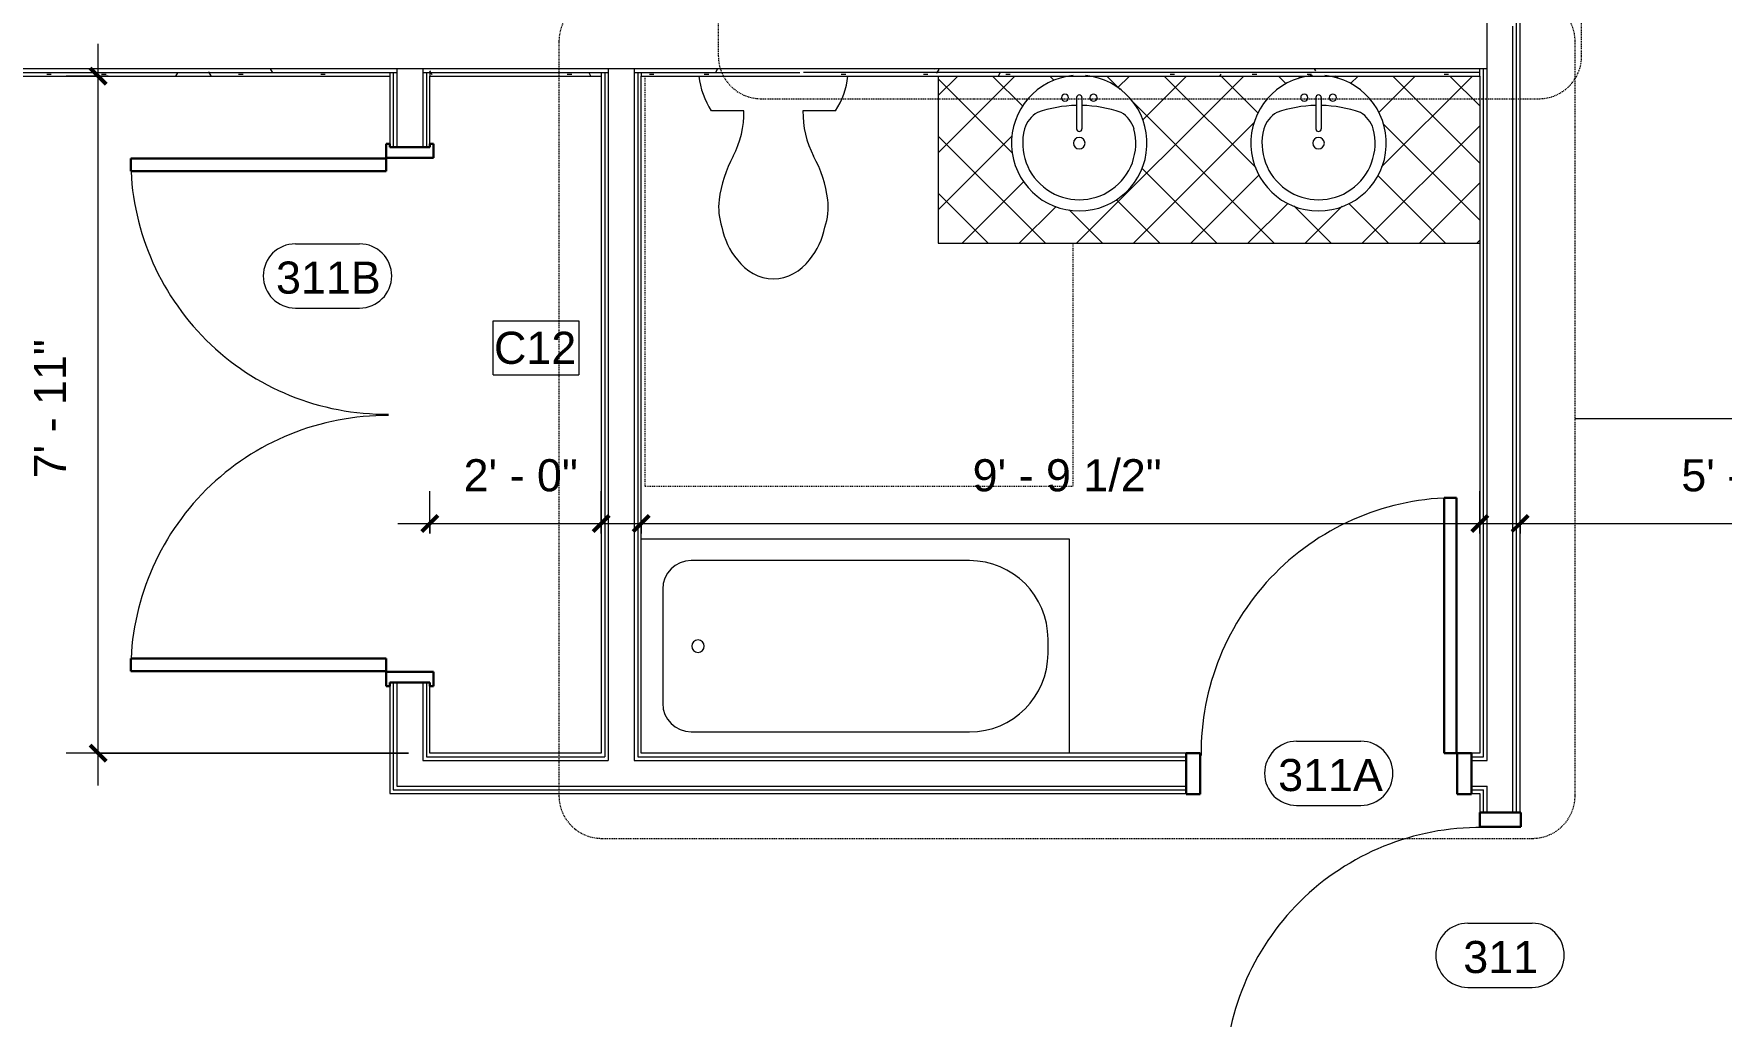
# Model space of a CAD drawing. Header units: inches. Extents: x -1176 to 1474, y -2632 to 978.
# Drawn here: x -858.1 to -621.6, y 463.2 to 600.9 of the extents above; entities that cross this region are included whole.
import ezdxf

# ---------------------------------------------------------------- set-up
doc = ezdxf.new("R2010")
doc.units = ezdxf.units.IN
doc.header["$MEASUREMENT"] = 0
doc.linetypes.add('Dash 1_8_', pattern=[0.25, 0.125, -0.125])
doc.linetypes.add('Dash Dot 3_16_', pattern=[0.3125, 0.1875, -0.0625, 0, -0.0625])
for name, color, linetype, lineweight in [('A-ANNO-DIMS', 211, 'Continuous', 9), ('A-ANNO-DIMS-48', 211, 'Continuous', 9), ('A-ANNO-KEYN', 231, 'Continuous', 9), ('A-ANNO-SYMB', 150, 'Continuous', 9), ('A-DOOR', 31, 'Continuous', 18), ('A-DOOR-FRAM', 31, 'Continuous', 30), ('A-DOOR-IDEN', 31, 'Continuous', 9), ('A-WALL', 113, 'Continuous', 18), ('A-WALL-PATT', 111, 'Continuous', 18), ('I-WALL', 2, 'Continuous', 18), ('P-SANR-FIXT', 6, 'Continuous', 9), ('Q-CASE', 31, 'Continuous', 9)]:
    doc.layers.add(name, color=color, linetype=linetype, lineweight=lineweight)
doc.styles.add('Arial', font='arial.ttf', dxfattribs={"height": 4.5})
doc.styles.add('Swis721 Lt BT', font='swissl.ttf', dxfattribs={"height": 4.5})
doc.dimstyles.new('OTJ_-_3_32__Linear__1_2__Tolerance', dxfattribs={"dimscale": 12, "dimtxt": 4.748918, "dimasz": 0.1875, "dimexe": 0.375, "dimexo": 0.25, "dimgap": 0.25, "dimtad": 1, "dimdec": 1, "dimrnd": 0.5, "dimzin": 3, "dimdsep": 46, "dimlunit": 4, "dimtxsty": 'Swis721 Lt BT', "dimblk1": 'OBLIQUE', "dimblk2": 'OBLIQUE', "dimsah": 1, "dimcen": 0.09, "dimdle": 0.375, "dimazin": 0, "dimtfac": 1, "dimtdec": 4, "dimtix": 1, "dimtmove": 0, "dimatfit": 3, "dimfxl": 1, "dimtvp": 1, "dimfrac": 2, "dimtolj": 1, "dimtzin": 0, "dimarcsym": 2})
pattern_1 = [(0, (0, 0), (15.36, 3.84), [0.634, -10.886, 0.634, -10.886, -61.44]), (0, (0, 0), (15.36, 3.84), [-23.04, 0.634, -22.406, 0.634, -10.886, -26.88]), (0, (0, 0), (15.36, 3.84), [-57.6, 0.634, -7.046, 0.634, -18.566]), (120, (5.76, 1.92), (-11.005538, 11.38215), [0.634, -10.886, 0.634, -10.886, -61.44]), (120, (5.76, 1.92), (-11.005538, 11.38215), [-23.04, 0.634, -22.406, 0.634, -10.886, -26.88]), (120, (5.76, 1.92), (-11.005538, 11.38215), [-57.6, 0.634, -7.046, 0.634, -18.566]), (240, (7.68, 9.6), (-4.354462, -15.22215), [0.634, -10.886, 0.634, -10.886, -61.44]), (240, (7.68, 9.6), (-4.354462, -15.22215), [-23.04, 0.634, -22.406, 0.634, -10.886, -26.88]), (240, (7.68, 9.6), (-4.354462, -15.22215), [-57.6, 0.634, -7.046, 0.634, -18.566])]

# ---------------------------------------------------------------- blocks, each defined once
blk = doc.blocks.new('C-Counter Top - ADJ HEIGHT-6997157-3rd Floor Construction')
at = {"layer": 'Q-CASE'}
h = blk.add_hatch(dxfattribs=at)
h.set_pattern_fill('FP_3', color=256, style=0, pattern_type=2)
h.set_pattern_definition([(45, (684.089, -596.529), (-4.006467, 4.006467), []), (135, (684.089, -596.529), (-4.006467, -4.006467), [])])
h.paths.add_polyline_path([(-47.26, -25), (28.64, -25), (28.64, -1.56), (6.88, -1.56), (8.13, -1.7), (10.14, -2.41), (11.94, -3.54), (13.45, -5.04), (14.58, -6.84), (15.28, -8.85), (15.52, -10.97), (15.28, -13.08), (14.58, -15.09), (13.45, -16.89), (11.94, -18.39), (10.14, -19.53), (8.13, -20.23), (6.02, -20.47), (3.91, -20.23), (1.9, -19.53), (0.1, -18.39), (-1.41, -16.89), (-2.54, -15.09), (-3.24, -13.08), (-3.48, -10.97), (-3.24, -8.85), (-2.54, -6.84), (-1.41, -5.04), (0.1, -3.54), (1.9, -2.41), (3.91, -1.7), (5.16, -1.56), (-26.65, -1.56), (-25.4, -1.7), (-23.39, -2.41), (-21.59, -3.54), (-20.08, -5.04), (-18.95, -6.84), (-18.25, -8.85), (-18.01, -10.97), (-18.25, -13.08), (-18.95, -15.09), (-20.08, -16.89), (-21.59, -18.39), (-23.39, -19.53), (-25.4, -20.23), (-27.51, -20.47), (-29.62, -20.23), (-31.63, -19.53), (-33.43, -18.39), (-34.94, -16.89), (-36.07, -15.09), (-36.77, -13.08), (-37.01, -10.97), (-36.77, -8.85), (-36.07, -6.84), (-34.94, -5.04), (-33.43, -3.54), (-31.63, -2.41), (-29.62, -1.7), (-28.37, -1.56), (-47.26, -1.56), (-47.26, -17.14)], flags=0)
for p, q in [((-47.26, -1.56), (-47.26, -25)), ((-47.26, -25), (28.64, -25))]:
    blk.add_line(p, q, dxfattribs=at)
blk = doc.blocks.new('Sink Vanity-Round - 19_ x 19_-6996918-3rd Floor Construction')
at = {"layer": 'P-SANR-FIXT'}
for p, q in [((3.43, -9.73), (3.43, -5.36)), ((4.18, -9.73), (4.18, -5.36))]:
    blk.add_line(p, q, dxfattribs=at)
for centre, radius, start, end in [((3.81, -3.35), 9.5, 90, 264.7949), ((3.81, -3.35), 9.5, 275.2051, 90), ((3.81, -3.35), 7.93, 345.3071, 194.6929), ((3.81, -3.35), 0.812, 0, 180), ((3.81, -3.35), 0.812, 180, 0), ((0.05, -4.11), 4.12, 197.8096, 239.2073), ((3.81, -5.36), 0.375, 0, 180), ((7.56, -4.11), 4.12, 300.7927, 342.1904), ((3.81, 9.17), 17.81, 250.7914, 268.7933), ((1.81, -9.73), 0.5, 0, 180), ((3.81, 9.17), 17.81, 271.2067, 289.2086), ((5.81, -9.73), 0.5, 0, 180), ((1.81, -9.73), 0.5, 180, 0), ((3.81, -9.73), 0.375, 180, 0), ((5.81, -9.73), 0.5, 180, 0)]:
    blk.add_arc(centre, radius, start, end, dxfattribs=at)
blk = doc.blocks.new('Sink Vanity-Round - 19_ x 19_-V7-3rd Floor Construction')
at = {"layer": 'P-SANR-FIXT'}
for p, q in [((3.43, 9.73), (3.43, 5.36)), ((4.18, 9.73), (4.18, 5.36))]:
    blk.add_line(p, q, dxfattribs=at)
for centre, radius, start, end in [((3.81, 3.35), 9.5, 95.2051, 270), ((3.81, 3.35), 9.5, 270, 84.7949), ((1.81, 9.73), 0.5, 360, 180), ((1.81, 9.73), 0.5, 180, 360), ((3.81, 9.73), 0.375, 360, 180), ((5.81, 9.73), 0.5, 0, 180), ((5.81, 9.73), 0.5, 180, 360), ((0.05, 4.11), 4.12, 120.7927, 162.1904), ((3.81, -9.17), 17.81, 91.2067, 109.2086), ((3.81, -9.17), 17.81, 70.7914, 88.7933), ((7.56, 4.11), 4.12, 17.8096, 59.2073), ((3.81, 3.35), 7.93, 165.3071, 14.6929), ((3.81, 5.36), 0.375, 180, 360), ((3.81, 3.35), 0.812, 360, 180), ((3.81, 3.35), 0.813, 180, 360)]:
    blk.add_arc(centre, radius, start, end, dxfattribs=at)
blk = doc.blocks.new('Single Flush - D2 3_ X 8_-8252890-3rd Floor Construction')
at = {"layer": 'A-DOOR', "lineweight": 30}
for p, q in [((16.15625, 38.625), (16.15625, 2.8125)), ((17.90625, 38.625), (16.15625, 38.625)), ((17.90625, 2.8125), (17.90625, 38.625)), ((16.15625, 2.8125), (17.90625, 2.8125))]:
    blk.add_line(p, q, dxfattribs=at)
at = {"layer": 'A-DOOR', "lineweight": 9}
blk.add_arc((17.90625, 2.8125), 35.8125, 90, 180.5, dxfattribs=at)
at = {"layer": 'A-DOOR-FRAM'}
for p, q in [((-20, -2.9375), (-20, 2.8125)), ((-20, 2.8125), (-18, 2.8125)), ((-18, -2.9375), (-18, 2.8125)), ((18.000004, -2.9375), (18.000004, 2.8125)), ((18.000004, 2.8125), (20.000004, 2.8125)), ((20.000004, -2.9375), (20.000004, 2.8125)), ((-20, -2.9375), (-18, -2.9375)), ((18.000004, -2.9375), (20.000004, -2.9375))]:
    blk.add_line(p, q, dxfattribs=at)
blk = doc.blocks.new('Single Flush - D1 3_ X 8_-8250001-3rd Floor Construction')
at = {"layer": 'A-DOOR', "lineweight": 30}
for p, q in [((16.15625, -2.8125), (17.90625, -2.8125)), ((16.15625, -38.625), (16.15625, -2.8125)), ((17.90625, -2.8125), (17.90625, -38.625)), ((17.90625, -38.625), (16.15625, -38.625))]:
    blk.add_line(p, q, dxfattribs=at)
at = {"layer": 'A-DOOR', "lineweight": 9}
blk.add_arc((17.90625, -2.8125), 35.8125, 179.5, 270, dxfattribs=at)
at = {"layer": 'A-DOOR-FRAM'}
for p, q in [((-20, 2.9375), (-20, -2.8125)), ((-20, 2.9375), (-18, 2.9375)), ((-18, 2.9375), (-18, -2.8125)), ((18.000004, 2.9375), (18.000004, -2.8125)), ((18.000004, 2.9375), (20.000004, 2.9375)), ((20.000004, 2.9375), (20.000004, -2.8125)), ((-20, -2.8125), (-18, -2.8125)), ((18.000004, -2.8125), (20.000004, -2.8125))]:
    blk.add_line(p, q, dxfattribs=at)
blk = doc.blocks.new('Tub-Rectangular-3D - Tub-Rectangular-3D-6996945-3rd Floor Construction')
at = {"layer": 'P-SANR-FIXT'}
for p, q in [((16.28, 32.81), (-43.72, 32.81)), ((16.28, 2.81), (16.28, 32.81)), ((2.28, 29.81), (-36.72, 29.81)), ((-40.72, 25.81), (-40.72, 9.81)), ((13.28, 16.81), (13.28, 18.81)), ((-36.72, 5.81), (2.28, 5.81))]:
    blk.add_line(p, q, dxfattribs=at)
for centre, radius, start, end in [((-36.72, 25.81), 4, 90, 180), ((2.28, 18.81), 11, 360, 90), ((-35.77, 17.81), 0.875, 90, 270), ((-35.77, 17.81), 0.875, 270, 90), ((2.28, 16.81), 11, 270, 0), ((-36.72, 9.81), 4, 180, 270)]:
    blk.add_arc(centre, radius, start, end, dxfattribs=at)
blk = doc.blocks.new('P-Toilet-Floor-3D - Floor Mount-7330914-3rd Floor Construction')
at = {"layer": 'P-SANR-FIXT', "linetype": 'Dash 1_8_'}
for p, q in [((18, 60.94), (-42, 60.94)), ((-42, 60.94), (-42, 26.88)), ((18, 3.44), (18, 60.94))]:
    blk.add_line(p, q, dxfattribs=at)
at = {"layer": 'P-SANR-FIXT'}
for p, q in [((-8.7, 8.31), (-4.13, 8.31)), ((4.13, 8.31), (8.7, 8.31))]:
    blk.add_line(p, q, dxfattribs=at)
for centre, radius, start, end in [((0.18, 25.42), 6.45, 91.5969, 144.1622), ((-0.18, 25.42), 6.45, 35.8378, 88.4031), ((2.68, 22.72), 10.08, 140.0681, 169.0843), ((-2.68, 22.72), 10.08, 10.9157, 39.9319), ((0.88, 21.86), 8.56, 161.1064, 187.2133), ((-0.88, 21.86), 8.56, 352.7867, 18.8936), ((9.41, 22.94), 17.16, 187.2133, 208.7603), ((-9.41, 22.94), 17.16, 331.2397, 352.7867), ((-17.85, 8.46), 13.72, 359.3911, 27.0003), ((17.85, 8.46), 13.72, 152.9997, 180.6089), ((0.69, 2.25), 11.19, 147.1473, 173.86), ((-0.69, 2.25), 11.19, 6.14, 32.8527)]:
    blk.add_arc(centre, radius, start, end, dxfattribs=at)
blk = doc.blocks.new('Double Flush - D3 6_ X 8_-7086739-3rd Floor Construction')
at = {"layer": 'A-DOOR', "lineweight": 30}
for p, q in [((-35.90625, 39.125), (-34.15625, 39.125)), ((-35.90625, 3.3125), (-35.90625, 39.125)), ((-34.15625, 39.125), (-34.15625, 3.3125)), ((34.15625, 39.125), (34.15625, 3.3125)), ((35.90625, 39.125), (34.15625, 39.125)), ((35.90625, 3.3125), (35.90625, 39.125)), ((-34.15625, 3.3125), (-35.90625, 3.3125)), ((34.15625, 3.3125), (35.90625, 3.3125))]:
    blk.add_line(p, q, dxfattribs=at)
at = {"layer": 'A-DOOR', "lineweight": 9}
for centre, start, end in [((-35.90625, 3.3125), 359.5, 90), ((35.90625, 3.3125), 90, 180.5)]:
    blk.add_arc(centre, 35.8125, start, end, dxfattribs=at)
at = {"layer": 'A-DOOR-FRAM'}
for p, q in [((-38, 3.3125), (-36, 3.3125)), ((-38, 3.3125), (-38, 2.8125)), ((-38, 2.8125), (-37.5, 2.8125)), ((-37.5, -2.8125), (-37.5, 2.8125)), ((-36, -3.3125), (-36, 3.3125)), ((36.000004, -3.3125), (36.000004, 3.3125)), ((36.000004, 3.3125), (38.000004, 3.3125)), ((37.500004, 2.8125), (38.000004, 2.8125)), ((37.500004, -2.8125), (37.500004, 2.8125)), ((38.000004, 3.3125), (38.000004, 2.8125)), ((-38, -2.8125), (-37.5, -2.8125)), ((-38, -3.3125), (-38, -2.8125)), ((-38, -3.3125), (-36, -3.3125)), ((36.000004, -3.3125), (38.000004, -3.3125)), ((37.500004, -2.8125), (38.000004, -2.8125)), ((38.000004, -3.3125), (38.000004, -2.8125))]:
    blk.add_line(p, q, dxfattribs=at)
blk = doc.blocks.new('Door Tag - Door Tag-41184-3rd Floor Construction')
at = {"layer": 'A-DOOR-IDEN'}
for p, q in [((-0.09375, 0.09375), (0.09375, 0.09375)), ((-0.09375, -0.09375), (0.09375, -0.09375))]:
    blk.add_line(p, q, dxfattribs=at)
for centre, start, end in [((-0.09375, 0), 90, 270), ((0.09375, 0), 270, 90)]:
    blk.add_arc(centre, 0.09375, start, end, dxfattribs=at)
blk = doc.blocks.new('DIMBLOCK45-3rd Floor Construction')
at = {"layer": 'A-ANNO-DIMS-48'}
for p, q in [((-802.6, 530.86), (-802.6, 536.77)), ((-778.6, 530.86), (-778.6, 536.77)), ((-807.1, 532.27), (-774.1, 532.27)), ((-802.6, 532.27), (-802.6, 530.86)), ((-778.6, 532.27), (-778.6, 530.86))]:
    blk.add_line(p, q, dxfattribs=at)
at = {"layer": 'A-ANNO-DIMS-48', "lineweight": 50}
for p, q in [((-802.6, 532.27), (-803.73, 531.14)), ((-802.6, 532.27), (-801.48, 533.39)), ((-778.6, 532.27), (-779.73, 531.14)), ((-778.6, 532.27), (-777.48, 533.39))]:
    blk.add_line(p, q, dxfattribs=at)
at = {"layer": 'A-ANNO-DIMS-48', "color": 0, "insert": (-797.88, 541.27), "char_height": 4.5, "width": 17.4579, "attachment_point": 1, "line_spacing_factor": 1.005062, "style": 'Swis721 Lt BT'}
blk.add_mtext('2\' - 0"', dxfattribs=at)
blk = doc.blocks.new('_Oblique')
at = {"color": 0, "linetype": 'ByBlock', "lineweight": -2}
blk.add_line((-0.5, -0.5), (0.5, 0.5), dxfattribs=at)
blk = doc.blocks.new('DIMBLOCK46-3rd Floor Construction')
at = {"layer": 'A-ANNO-DIMS-48'}
for p, q in [((-772.98, 530.86), (-772.98, 536.77)), ((-655.45, 530.86), (-655.45, 536.77)), ((-777.48, 532.27), (-650.95, 532.27)), ((-772.98, 532.27), (-772.98, 530.86)), ((-655.45, 532.27), (-655.45, 530.86))]:
    blk.add_line(p, q, dxfattribs=at)
at = {"layer": 'A-ANNO-DIMS-48', "lineweight": 50}
for p, q in [((-772.98, 532.27), (-774.1, 531.14)), ((-772.98, 532.27), (-771.85, 533.39)), ((-655.45, 532.27), (-656.57, 531.14)), ((-655.45, 532.27), (-654.32, 533.39))]:
    blk.add_line(p, q, dxfattribs=at)
at = {"layer": 'A-ANNO-DIMS-48', "color": 0, "insert": (-726.54, 541.27), "char_height": 4.5, "width": 29.579, "attachment_point": 1, "line_spacing_factor": 1.005062, "style": 'Swis721 Lt BT'}
blk.add_mtext('9\' - 9 1/2"', dxfattribs=at)
blk = doc.blocks.new('DIMBLOCK47-3rd Floor Construction')
at = {"layer": 'A-ANNO-DIMS-48'}
for p, q in [((-649.82, 530.86), (-649.82, 536.77)), ((-590.07, 530.86), (-590.07, 536.77)), ((-654.32, 532.27), (-585.57, 532.27)), ((-649.82, 532.27), (-649.82, 530.86)), ((-590.07, 532.27), (-590.07, 530.86))]:
    blk.add_line(p, q, dxfattribs=at)
at = {"layer": 'A-ANNO-DIMS-48', "lineweight": 50}
for p, q in [((-649.82, 532.27), (-650.95, 531.14)), ((-649.82, 532.27), (-648.7, 533.39)), ((-590.07, 532.27), (-591.2, 531.14)), ((-590.07, 532.27), (-588.95, 533.39))]:
    blk.add_line(p, q, dxfattribs=at)
at = {"layer": 'A-ANNO-DIMS-48', "color": 0, "insert": (-627.22, 541.27), "char_height": 4.5, "width": 17.4579, "attachment_point": 1, "line_spacing_factor": 1.005062, "style": 'Swis721 Lt BT'}
blk.add_mtext('5\' - 0"', dxfattribs=at)
blk = doc.blocks.new('DIMBLOCK48-3rd Floor Construction')
at = {"layer": 'A-ANNO-DIMS-48'}
for p, q in [((-849.08, 495.56), (-849.08, 599.47)), ((-847.67, 594.97), (-853.58, 594.97)), ((-849.08, 594.97), (-847.67, 594.97)), ((-805.6, 500.06), (-853.58, 500.06)), ((-849.08, 500.06), (-805.6, 500.06))]:
    blk.add_line(p, q, dxfattribs=at)
at = {"layer": 'A-ANNO-DIMS-48', "lineweight": 50}
for p, q in [((-849.08, 594.97), (-850.21, 596.09)), ((-849.08, 594.97), (-847.96, 593.84)), ((-849.08, 500.06), (-850.21, 501.19)), ((-849.08, 500.06), (-847.96, 498.94))]:
    blk.add_line(p, q, dxfattribs=at)
at = {"layer": 'A-ANNO-DIMS-48', "color": 0, "insert": (-858.09, 538.58), "char_height": 4.5, "width": 21.438, "attachment_point": 1, "rotation": 90, "line_spacing_factor": 1.005062, "style": 'Swis721 Lt BT'}
blk.add_mtext('7\' - 11"', dxfattribs=at)
blk = doc.blocks.new('Keynote Tag - Keynote Number - Boxed-135510-3rd Floor Construction')
at = {"layer": 'A-ANNO-KEYN'}
for p, q in [((-0.125, -0.0792), (-0.125, 0.0781)), ((-0.125, 0.0781), (0.125, 0.0781)), ((0.125, 0.0781), (0.125, -0.0792)), ((-0.125, -0.0792), (0.125, -0.0792))]:
    blk.add_line(p, q, dxfattribs=at)

msp = doc.modelspace()

# ---------------------------------------------------------------- hatches: boundary and pattern name
at = {"layer": 'A-WALL-PATT', "lineweight": 9}
h = msp.add_hatch(dxfattribs=at)
h.set_pattern_fill('FP_1', color=256, style=0, pattern_type=2)
h.set_pattern_definition(pattern_1)
h.paths.add_polyline_path([(-779.98, 595.47), (-777.6, 595.47), (-777.6, 595.97), (-803.6, 595.97), (-803.6, 595.47), (-798.67, 595.47)], flags=0)
h.paths.add_polyline_path([(-751.26, 595.47), (-750.76, 595.47), (-750.76, 595.97), (-773.98, 595.97), (-773.98, 595.47), (-761.29, 595.47)], flags=0)
h.paths.add_polyline_path([(-808.23, 595.47), (-807.23, 595.47), (-807.23, 595.97), (-1015.06, 595.97), (-1015.06, 595.47), (-836.05, 595.47)], flags=0)
h = msp.add_hatch(dxfattribs=at)
h.set_pattern_fill('FP_1', color=256, style=0, pattern_type=2)
h.set_pattern_definition(pattern_1)
h.paths.add_polyline_path([(-798.67, 594.97), (-778.6, 594.97), (-778.6, 595.47), (-802.6, 595.47), (-802.6, 594.97)], flags=0)
h.paths.add_polyline_path([(-910.81, 594.97), (-808.23, 594.97), (-808.23, 595.47), (-1015.06, 595.47), (-1015.06, 594.97), (-985.57, 594.97)], flags=0)
h.paths.add_polyline_path([(-750.76, 594.97), (-750.26, 594.97), (-750.26, 595.47), (-772.98, 595.47), (-772.98, 594.97), (-751.26, 594.97)], flags=0)
h = msp.add_hatch(dxfattribs=at)
h.set_pattern_fill('FP_1', color=256, style=0, pattern_type=2)
h.set_pattern_definition(pattern_1)
h.paths.add_polyline_path([(-655.45, 595.47), (-655.45, 595.97), (-750.76, 595.97), (-750.76, 595.47), (-667.84, 595.47)], flags=0)
h = msp.add_hatch(dxfattribs=at)
h.set_pattern_fill('FP_1', color=256, style=0, pattern_type=2)
h.set_pattern_definition(pattern_1)
h.paths.add_polyline_path([(-655.45, 594.97), (-655.45, 595.47), (-750.26, 595.47), (-750.26, 594.97), (-667.84, 594.97)], flags=0)

# ---------------------------------------------------------------- linework, layer by layer
at = {"layer": 'A-ANNO-SYMB', "linetype": 'Dash Dot 3_16_'}
for p, q in [((-762.18, 727.91), (-762.18, 597.78)), ((-641.19, 597.78), (-641.19, 727.91)), ((-784.52, 599.82), (-784.52, 494.13)), ((-642.1, 494.13), (-642.1, 599.82)), ((-756.18, 591.78), (-647.19, 591.78)), ((-778.52, 488.13), (-648.1, 488.13))]:
    msp.add_line(p, q, dxfattribs=at)
at = {"layer": 'A-ANNO-SYMB'}
msp.add_line((-642.1, 546.97), (-613.3, 546.97), dxfattribs=at)
at = {"layer": 'A-ANNO-SYMB', "linetype": 'Dash Dot 3_16_'}
for centre, start, end in [((-778.52, 599.82), 90, 180), ((-648.1, 599.82), 0, 90), ((-756.18, 597.78), 180, 270), ((-647.19, 597.78), 270, 0), ((-778.52, 494.13), 180, 270), ((-648.1, 494.13), 270, 0)]:
    msp.add_arc(centre, 6, start, end, dxfattribs=at)
at = {"layer": 'A-WALL'}
for p, q in [((-654.45, 499.06), (-654.45, 668.4)), ((-650.32, 491.75), (-650.32, 654.4)), ((-650.82, 491.75), (-650.82, 601.97)), ((-654.45, 595.97), (-1015.06, 595.97)), ((-1015.06, 595.47), (-807.23, 595.47)), ((-808.23, 595.47), (-808.23, 594.97)), ((-807.73, 595.47), (-807.73, 584.98)), ((-807.23, 595.97), (-807.23, 584.98)), ((-803.6, 595.97), (-803.6, 584.98)), ((-803.6, 595.47), (-777.6, 595.47)), ((-803.1, 595.47), (-803.1, 584.98)), ((-802.6, 595.47), (-802.6, 594.97)), ((-778.6, 595.47), (-778.6, 594.97)), ((-778.1, 595.47), (-778.1, 499.56)), ((-777.6, 595.97), (-777.6, 499.06)), ((-773.98, 595.97), (-773.98, 499.06)), ((-773.98, 595.47), (-750.76, 595.47)), ((-773.48, 595.47), (-773.48, 499.56)), ((-772.98, 595.47), (-772.98, 594.97)), ((-655.45, 595.47), (-750.26, 595.47)), ((-655.45, 594.97), (-655.45, 595.97)), ((-654.95, 499.56), (-654.95, 595.97)), ((-807.73, 509.98), (-807.73, 494.94)), ((-807.23, 509.98), (-807.23, 495.44)), ((-803.6, 509.98), (-803.6, 499.06)), ((-803.1, 509.98), (-803.1, 499.56)), ((-803.6, 499.06), (-777.6, 499.06)), ((-803.1, 499.56), (-778.1, 499.56)), ((-773.98, 499.06), (-696.63, 499.06)), ((-773.48, 499.56), (-696.63, 499.56)), ((-656.63, 499.56), (-654.95, 499.56)), ((-656.63, 499.06), (-654.45, 499.06)), ((-807.73, 494.94), (-696.63, 494.94)), ((-807.23, 495.44), (-696.63, 495.44)), ((-656.63, 495.44), (-654.45, 495.44)), ((-656.63, 494.94), (-654.95, 494.94)), ((-654.95, 491.75), (-654.95, 494.94)), ((-654.45, 491.75), (-654.45, 495.44))]:
    msp.add_line(p, q, dxfattribs=at)
at = {"layer": 'I-WALL'}
for p, q in [((-649.82, 491.75), (-649.82, 653.9)), ((-1015.06, 594.97), (-808.23, 594.97)), ((-808.23, 594.97), (-808.23, 584.98)), ((-802.6, 594.97), (-778.6, 594.97)), ((-802.6, 584.98), (-802.6, 594.97)), ((-778.6, 594.97), (-778.6, 500.06)), ((-772.98, 594.97), (-655.45, 594.97)), ((-772.98, 500.06), (-772.98, 594.97)), ((-655.45, 594.97), (-655.45, 500.06)), ((-808.23, 584.98), (-802.6, 584.98)), ((-802.6, 509.98), (-808.23, 509.98)), ((-808.23, 509.98), (-808.23, 494.44)), ((-802.6, 500.06), (-802.6, 509.98)), ((-778.6, 500.06), (-802.6, 500.06)), ((-696.63, 500.06), (-772.98, 500.06)), ((-696.63, 494.44), (-696.63, 500.06)), ((-655.45, 500.06), (-656.63, 500.06)), ((-656.63, 500.06), (-656.63, 494.44)), ((-808.23, 494.44), (-696.63, 494.44)), ((-656.63, 494.44), (-655.45, 494.44)), ((-655.45, 494.44), (-655.45, 491.75)), ((-655.45, 491.75), (-649.82, 491.75))]:
    msp.add_line(p, q, dxfattribs=at)

# ---------------------------------------------------------------- block references
at = {"layer": 'A-ANNO-KEYN', "xscale": 47.99999999999997, "yscale": 47.99999999999997, "zscale": 47.99999999999997}
msp.add_blockref('Keynote Tag - Keynote Number - Boxed-135510-3rd Floor Construction', (-787.72, 556.91), dxfattribs=at)
at = {"layer": 'A-DOOR'}
for name, p, rotation in [('Double Flush - D3 6_ X 8_-7086739-3rd Floor Construction', (-805.41, 547.48), 89.9999999999999), ('Single Flush - D1 3_ X 8_-8250001-3rd Floor Construction', (-652.63, 471.75), 269.9999999999999)]:
    msp.add_blockref(name, p, dxfattribs=dict(at, rotation=rotation))
msp.add_blockref('Single Flush - D2 3_ X 8_-8252890-3rd Floor Construction', (-676.63, 497.25), dxfattribs=at)
at = {"layer": 'A-DOOR-IDEN', "xscale": 47.99999999999997, "yscale": 47.99999999999997, "zscale": 47.99999999999997}
for p in [(-816.96, 566.95), (-676.63, 497.25), (-652.63, 471.75)]:
    msp.add_blockref('Door Tag - Door Tag-41184-3rd Floor Construction', p, dxfattribs=at)
at = {"layer": 'P-SANR-FIXT', "rotation": 180}
for name, p in [('P-Toilet-Floor-3D - Floor Mount-7330914-3rd Floor Construction', (-754.46, 598.41)), ('Sink Vanity-Round - 19_ x 19_-6996918-3rd Floor Construction', (-707.79, 582.21))]:
    msp.add_blockref(name, p, dxfattribs=at)
at = {"layer": 'P-SANR-FIXT'}
for name, p in [('Sink Vanity-Round - 19_ x 19_-V7-3rd Floor Construction', (-681.87, 582.21)), ('Tub-Rectangular-3D - Tub-Rectangular-3D-6996945-3rd Floor Construction', (-729.25, 497.25))]:
    msp.add_blockref(name, p, dxfattribs=at)
at = {"layer": 'Q-CASE'}
msp.add_blockref('C-Counter Top - ADJ HEIGHT-6997157-3rd Floor Construction', (-684.09, 596.53), dxfattribs=at)

# ---------------------------------------------------------------- texts
at = {"layer": 'A-ANNO-KEYN', "insert": (-793.62, 559.13), "char_height": 4.5, "width": 14.0895, "attachment_point": 1, "style": 'Arial'}
msp.add_mtext('C12', dxfattribs=at)
at = {"layer": 'A-DOOR-IDEN', "char_height": 4.5, "attachment_point": 1, "style": 'Swis721 Lt BT'}
for s, insert, width in [('311B', (-824.17, 568.97), 17.271), ('311A', (-683.72, 499.26), 16.968), ('311', (-657.78, 473.76), 12.2715)]:
    msp.add_mtext(s, dxfattribs=dict(at, insert=insert, width=width))

# ---------------------------------------------------------------- dimensions: what is measured, and where the dimension line sits
at = {"layer": 'A-ANNO-DIMS'}
dim = msp.add_linear_dim(base=(-849.08, 594.97), p1=(-802.6, 500.06), p2=(-850.67, 594.97), angle=90, dimstyle='OTJ_-_3_32__Linear__1_2__Tolerance', override={"dimpost": '<>', "dimfxl": 106.385274}, dxfattribs=at)
dim.commit()
dim.dimension.update_dxf_attribs({"geometry": 'DIMBLOCK48-3rd Floor Construction', "text_midpoint": (-854.33, 547.51)})
for base, p1, p2, override, picture, middle in [((-778.6, 532.27), (-802.6, 533.86), (-778.6, 533.86), {"dimpost": '<>', "dimfxl": 24}, 'DIMBLOCK45-3rd Floor Construction', (-790.6, 537.58)), ((-655.45, 532.27), (-772.98, 533.86), (-655.45, 533.86), {"dimpost": '<>', "dimfxl": 117.530398}, 'DIMBLOCK46-3rd Floor Construction', (-714.21, 537.84)), ((-590.07068544, 532.26648069), (-649.82068544, 533.85747095), (-590.07068544, 533.85747095), {"dimpost": '<>', "dimfxl": 59.75}, 'DIMBLOCK47-3rd Floor Construction', (-619.94568544, 537.57910798))]:
    dim = msp.add_linear_dim(base=base, p1=p1, p2=p2, dimstyle='OTJ_-_3_32__Linear__1_2__Tolerance', override=override, dxfattribs=at)
    dim.commit()
    dim.dimension.update_dxf_attribs({"geometry": picture, "text_midpoint": middle})

doc.saveas('drawing.dxf')
